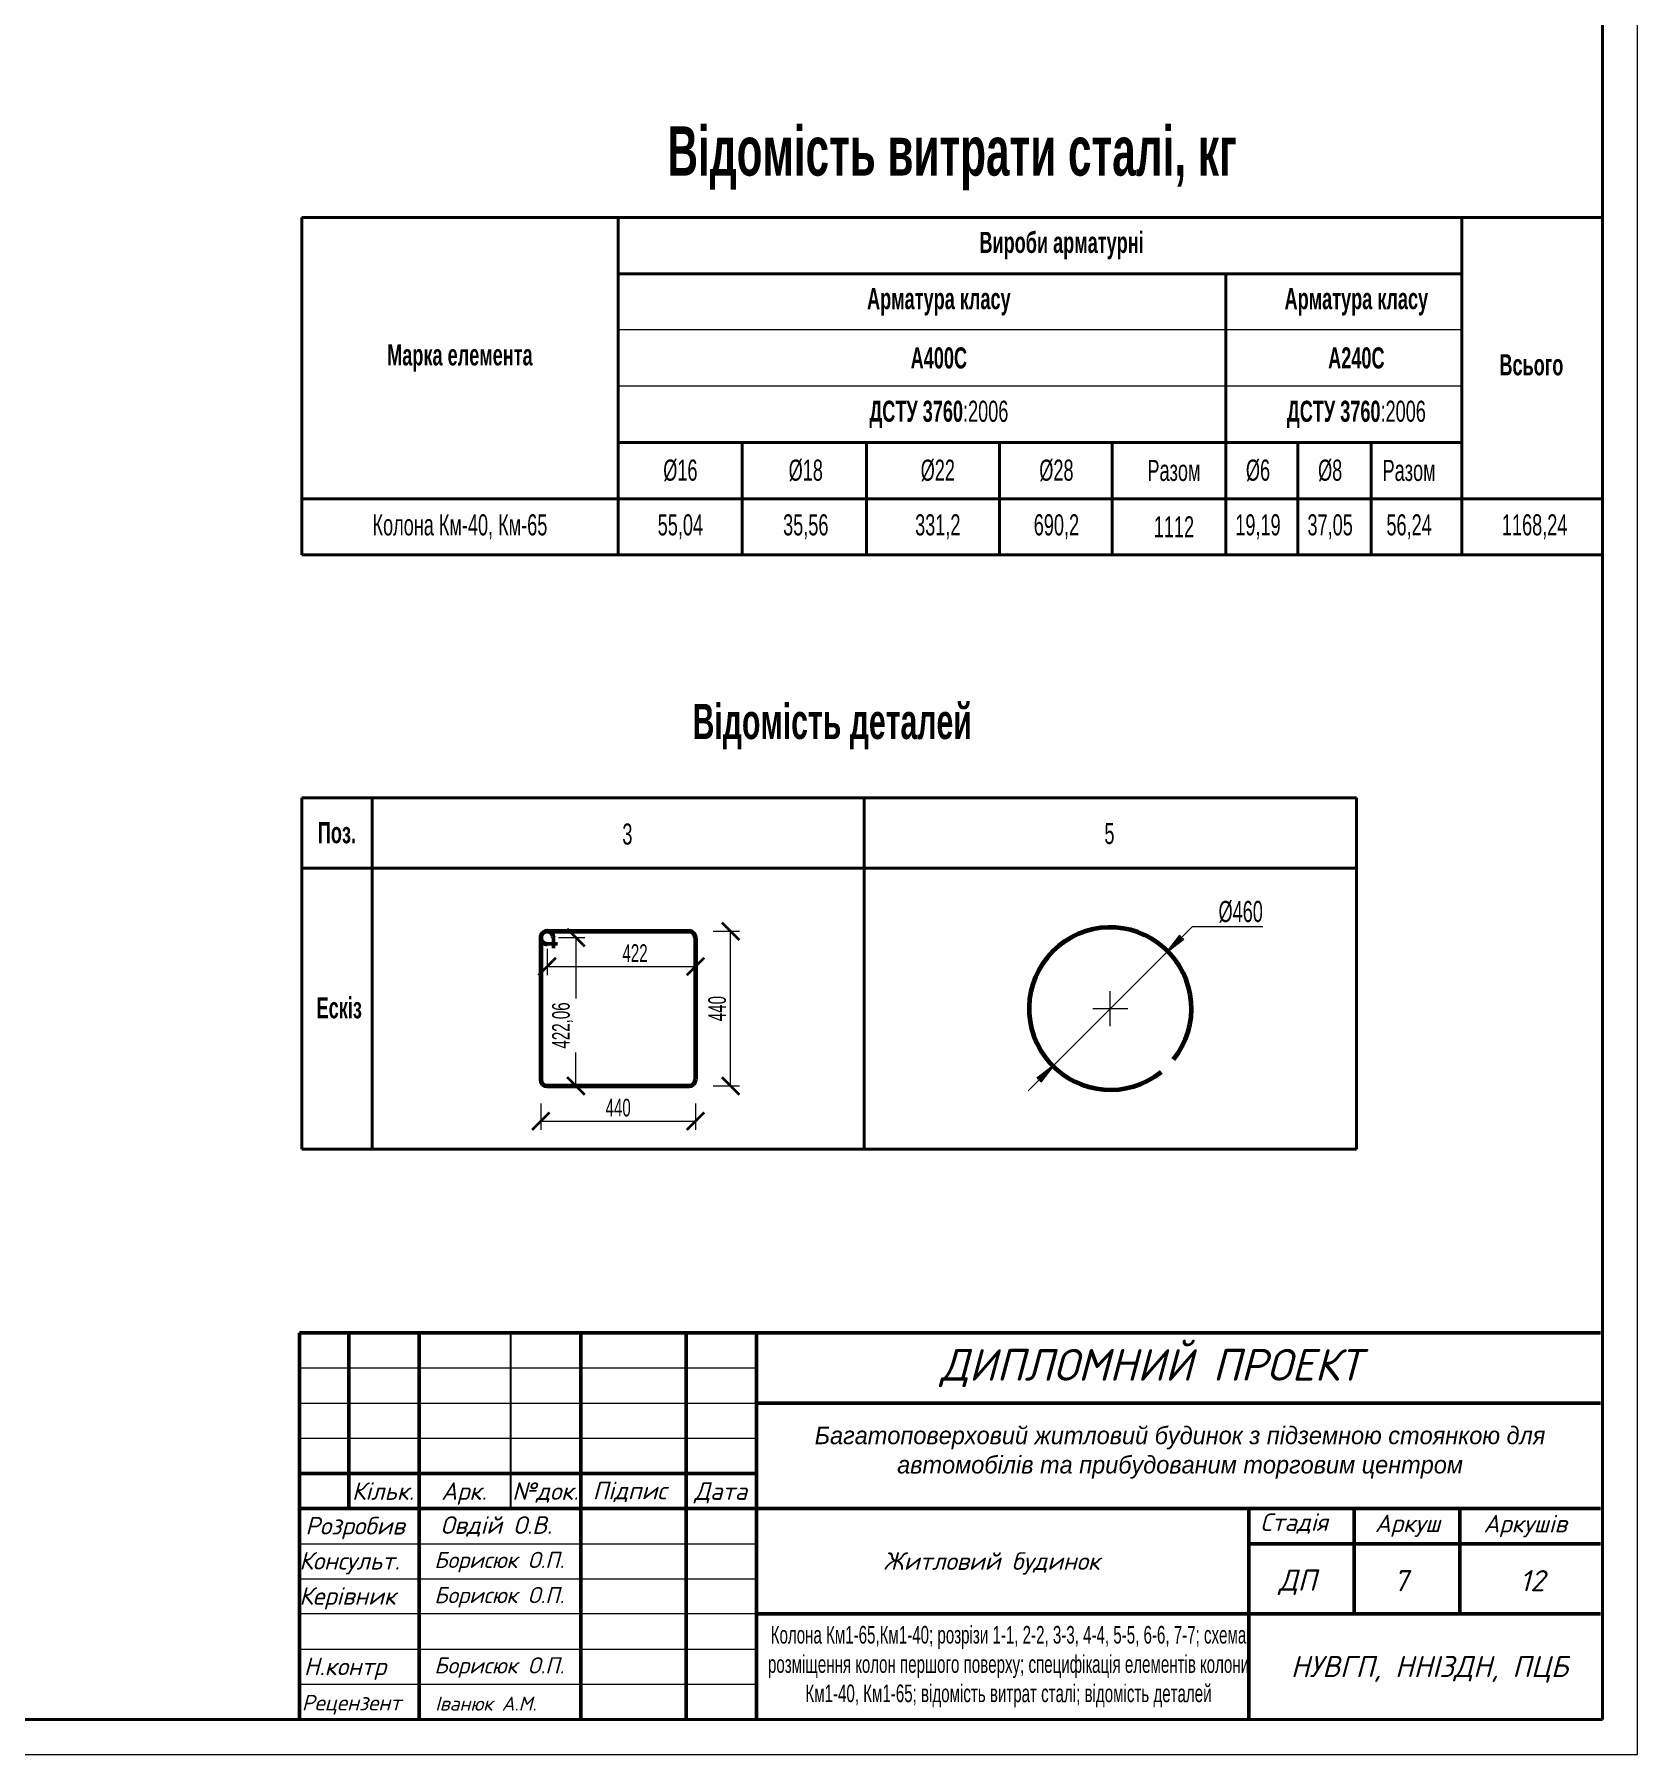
# Model space of a CAD drawing. Extents: x -483223 to 550073, y -164053 to -64662.
# Drawn here: x -242474 to -219671, y -132422 to -107954 of the extents above; entities that cross this region are included whole.
import ezdxf

# ---------------------------------------------------------------- set-up
doc = ezdxf.new("R2010")
doc.units = 0
doc.header["$MEASUREMENT"] = 0
doc.layers.get('0').update_dxf_attribs({"color": 40, "linetype": 'CONTINUOUS'})
doc.layers.get('Defpoints').update_dxf_attribs({"linetype": 'CONTINUOUS'})
for name, color, linetype in [('NEW', 7, 'CONTINUOUS'), ('Розмірні', 255, 'CONTINUOUS'), ('ТЕКСТ', 252, 'CONTINUOUS')]:
    doc.layers.add(name, color=color, linetype=linetype)
for name, color, linetype, lineweight in [('АРМАТУРА', 11, 'CONTINUOUS', 50), ('допоміжні', 255, 'CONTINUOUS', 25), ('ОСН. ТОНКА', 250, 'CONTINUOUS', 15), ('Основна-товста', 254, 'CONTINUOUS', 50), ('Основна-тонка', 255, 'CONTINUOUS', 20), ('РАМКА', 250, 'CONTINUOUS', 40), ('РОЗМІР', 250, 'CONTINUOUS', 15), ('Товста1', 255, 'CONTINUOUS', 80), ('ШТРИХУВАННЯ', 250, 'CONTINUOUS', 9)]:
    doc.layers.add(name, color=color, linetype=linetype, lineweight=lineweight)
doc.styles.add('вова', font='isocpeui.ttf')
doc.styles.add('Надпис', font='timesi.ttf', dxfattribs={"height": 2.5})
doc.styles.add('РОЗМІР', font='ARIALN.TTF', dxfattribs={"width": 0.75})
doc.dimstyles.new('М 20', dxfattribs={"dimtxt": 250, "dimasz": 250, "dimexe": 125, "dimexo": 250, "dimgap": 62.5, "dimtad": 1, "dimlfac": 0.2, "dimzin": 9, "dimtxsty": 'РОЗМІР', "dimblk": 'ARCHTICK', "dimcen": 250, "dimadec": 0, "dimazin": 0, "dimtfac": 1, "dimtix": 1, "dimtmove": 2, "dimatfit": 3, "dimfxl": 125, "dimlwd": -1, "dimlwe": -1, "dimarcsym": 0})

# ---------------------------------------------------------------- blocks, each defined once
blk = doc.blocks.new('_ArchTick')
at = {"color": 0, "linetype": 'ByBlock', "const_width": 0.15}
blk.add_lwpolyline([(-0.5, -0.5), (0.5, 0.5)], dxfattribs=at)
blk = doc.blocks.new('*D611')
at = {"layer": 'Defpoints', "color": 0, "ltscale": 30, "transparency": 16777216}
for p in [(-235271, -122911), (-233071, -122911), (-233071, -123411)]:
    blk.add_point(p, dxfattribs=at)
at = {"layer": 'РОЗМІР', "color": 0, "ltscale": 30, "transparency": 16777216}
for p, q in [((-235271, -123161), (-235271, -123536)), ((-233071, -123161), (-233071, -123536)), ((-235271, -123411), (-233071, -123411))]:
    blk.add_line(p, q, dxfattribs=at)
at = {"layer": 'РОЗМІР', "color": 0, "ltscale": 30, "transparency": 16777216, "xscale": 250, "yscale": 250, "zscale": 250, "rotation": 180}
blk.add_blockref('_ArchTick', (-235271, -123411), dxfattribs=at)
at = {"layer": 'РОЗМІР', "color": 0, "ltscale": 30, "transparency": 16777216, "xscale": 250, "yscale": 250, "zscale": 250}
blk.add_blockref('_ArchTick', (-233071, -123411), dxfattribs=at)
at = {"layer": 'РОЗМІР', "color": 0, "ltscale": 30, "transparency": 16777216, "insert": (-234171, -123221), "char_height": 250, "attachment_point": 5, "style": 'РОЗМІР'}
blk.add_mtext('440', dxfattribs=at)
blk = doc.blocks.new('*D612')
at = {"layer": 'Defpoints', "color": 0, "ltscale": 30, "transparency": 16777216}
for p in [(-233071, -120711), (-232571, -120711), (-233071, -122911)]:
    blk.add_point(p, dxfattribs=at)
at = {"layer": 'РОЗМІР', "color": 0, "ltscale": 30, "transparency": 16777216}
for p, q in [((-232821, -120711), (-232446, -120711)), ((-232571, -122911), (-232571, -120711)), ((-232821, -122911), (-232446, -122911))]:
    blk.add_line(p, q, dxfattribs=at)
at = {"layer": 'РОЗМІР', "color": 0, "ltscale": 30, "transparency": 16777216, "xscale": 250, "yscale": 250, "zscale": 250}
for p, rotation in [((-232571, -120711), 90), ((-232571, -122911), 270)]:
    blk.add_blockref('_ArchTick', p, dxfattribs=dict(at, rotation=rotation))
at = {"layer": 'РОЗМІР', "color": 0, "ltscale": 30, "transparency": 16777216, "insert": (-232762, -121811), "char_height": 250, "attachment_point": 5, "rotation": 90, "style": 'РОЗМІР'}
blk.add_mtext('440', dxfattribs=at)
blk = doc.blocks.new('*D613')
at = {"layer": 'Defpoints', "color": 0, "ltscale": 30, "transparency": 16777216}
for p in [(-235181, -120711), (-233071, -120711), (-233071, -121211)]:
    blk.add_point(p, dxfattribs=at)
at = {"layer": 'РОЗМІР', "color": 0, "ltscale": 30, "transparency": 16777216}
for p, q in [((-235181, -120961), (-235181, -121336)), ((-233071, -120961), (-233071, -121336)), ((-235181, -121211), (-233071, -121211))]:
    blk.add_line(p, q, dxfattribs=at)
at = {"layer": 'РОЗМІР', "color": 0, "ltscale": 30, "transparency": 16777216, "xscale": 250, "yscale": 250, "zscale": 250, "rotation": 180}
blk.add_blockref('_ArchTick', (-235181, -121211), dxfattribs=at)
at = {"layer": 'РОЗМІР', "color": 0, "ltscale": 30, "transparency": 16777216, "xscale": 250, "yscale": 250, "zscale": 250}
blk.add_blockref('_ArchTick', (-233071, -121211), dxfattribs=at)
at = {"layer": 'РОЗМІР', "color": 0, "ltscale": 30, "transparency": 16777216, "insert": (-233931, -121021), "char_height": 250, "attachment_point": 5, "style": 'РОЗМІР'}
blk.add_mtext('422', dxfattribs=at)
blk = doc.blocks.new('*D614')
at = {"layer": 'Defpoints', "color": 0, "ltscale": 30, "transparency": 16777216}
for p in [(-235271, -120801), (-235271, -122911), (-234771, -122911)]:
    blk.add_point(p, dxfattribs=at)
at = {"layer": 'РОЗМІР', "color": 0, "ltscale": 30, "transparency": 16777216}
for p, q in [((-235021, -120801), (-234646, -120801)), ((-234771, -120801), (-234771, -121667)), ((-234771, -122911), (-234771, -122436)), ((-235021, -122911), (-234646, -122911))]:
    blk.add_line(p, q, dxfattribs=at)
at = {"layer": 'РОЗМІР', "color": 0, "ltscale": 30, "transparency": 16777216, "xscale": 250, "yscale": 250, "zscale": 250}
for p, rotation in [((-234771, -120801), 90), ((-234771, -122911), 270)]:
    blk.add_blockref('_ArchTick', p, dxfattribs=dict(at, rotation=rotation))
at = {"layer": 'РОЗМІР', "color": 0, "ltscale": 30, "transparency": 16777216, "insert": (-234962, -122051), "char_height": 250, "attachment_point": 5, "rotation": 90, "style": 'РОЗМІР'}
blk.add_mtext('422,06', dxfattribs=at)

msp = doc.modelspace()

# ---------------------------------------------------------------- hatches: boundary and pattern name
at = {"layer": 'ШТРИХУВАННЯ', "ltscale": 50}
h = msp.add_hatch(color=7, dxfattribs=at)
edge = h.paths.add_edge_path()
edge.add_ellipse((-226126.6312, -120766.3512), major_axis=(38.9802, 38.9802), ratio=0.9999999947, start_angle=140.58705469, end_angle=219.4129462, ccw=False)
edge.add_line((-226181.4957, -120771.7181), (-226354.7369, -120994.4568))
edge.add_line((-226354.7369, -120994.4568), (-226131.9982, -120821.2156))
h = msp.add_hatch(color=7, dxfattribs=at)
edge = h.paths.add_edge_path()
edge.add_ellipse((-228216.2592, -122855.9791), major_axis=(-38.9802, -38.9802), ratio=0.9999999947, start_angle=140.5870538, end_angle=219.41294531)
edge.add_line((-228210.8922, -122801.1146), (-227988.1535, -122627.8735))
edge.add_line((-227988.1535, -122627.8735), (-228161.3947, -122850.6121))

# ---------------------------------------------------------------- linework, layer by layer
at = {"layer": 'АРМАТУРА', "color": 7, "lineweight": 60, "ltscale": 30}
for p, q in [((-235271.4452, -120800.8518), (-235271.4452, -122821.1651)), ((-235181.4468, -120711.1651), (-233161.4452, -120711.1651)), ((-233071.4452, -120801.1651), (-233071.4452, -122821.1651)), ((-235181.4452, -122911.1651), (-233161.4452, -122911.1651))]:
    msp.add_line(p, q, dxfattribs=at)
at = {"layer": 'АРМАТУРА', "color": 7}
for p, q in [((-235091.4452, -120801.1651), (-235091.4452, -120951.1651)), ((-235181.4458, -120891.1651), (-235031.4458, -120891.1651))]:
    msp.add_line(p, q, dxfattribs=at)
at = {"layer": 'АРМАТУРА', "color": 7, "lineweight": 60, "ltscale": 30}
for centre, radius, start, end in [((-235181.4458, -120801.1651), 90, 89.99930537, 179.99965268), ((-235181.4458, -120801.1651), 90, 179.99965268, 270), ((-235181.4452, -120801.1651), 90, 90.00034732, 180.00069463), ((-235181.4452, -120801.1651), 90, 0, 90.00034732), ((-233161.4452, -120801.1651), 90, 0, 90), ((-227171.4452, -121811.1651), 1155, 321.21301093, 308.78698907), ((-235181.4452, -122821.1651), 90, 180, 270), ((-233161.4452, -122821.1651), 90, 270, 0)]:
    msp.add_arc(centre, radius, start, end, dxfattribs=at)
at = {"layer": 'допоміжні', "color": 7}
msp.add_line((-235701.2894, -126422.1397), (-235701.2894, -128922.1397), dxfattribs=at)
at = {"layer": 'ОСН. ТОНКА', "color": 7}
for p, q in [((-222171.4452, -112157.6556), (-234171.4452, -112157.6556)), ((-222171.4452, -112957.6556), (-234171.4452, -112957.6556)), ((-227171.4452, -122061.1651), (-227171.4452, -121561.1651)), ((-227421.4452, -121811.1651), (-226921.4452, -121811.1651))]:
    msp.add_line(p, q, dxfattribs=at)
at = {"layer": 'ОСН. ТОНКА', "color": 7, "ltscale": 30}
for q in [(-228341.7069, -122981.4269), (-225001.1835, -120640.9034)]:
    msp.add_line((-226001.1835, -120640.9034), q, dxfattribs=at)
at = {"layer": 'ОСН. ТОНКА', "color": 7, "linetype": 'ByBlock', "lineweight": -2}
for p, q in [((-226181.4957, -120771.7181), (-226354.7369, -120994.4568)), ((-226131.9982, -120821.2156), (-226354.7369, -120994.4568)), ((-228210.8922, -122801.1146), (-227988.1535, -122627.8735)), ((-228161.3947, -122850.6121), (-227988.1535, -122627.8735))]:
    msp.add_line(p, q, dxfattribs=at)
at = {"layer": 'ОСН. ТОНКА', "color": 7, "ltscale": 40}
msp.add_lwpolyline([(-303771.4455, -73022.1397), (-303771.4455, -132422.1397), (-219671.4455, -132422.1397), (-219671.4455, -73022.1397), (-303771.4455, -73022.1397)], dxfattribs=at)
at = {"layer": 'ОСН. ТОНКА', "color": 7, "linetype": 'ByBlock', "lineweight": -2}
msp.add_ellipse((-226126.6312, -120766.3512), major_axis=(38.9802, 38.9802), ratio=0.9999999947, start_param=2.45370699, end_param=3.8294783326, dxfattribs=at)
at = {"layer": 'ОСН. ТОНКА', "color": 7, "linetype": 'ByBlock', "lineweight": -2, "extrusion": (0, 0, -1)}
msp.add_ellipse((-228216.2592, -122855.9791), major_axis=(38.9802, 38.9802), ratio=0.9999999947, start_param=-0.6878856713, end_param=0.6878856713, dxfattribs=at)
at = {"layer": 'Основна-товста', "color": 7}
for p, q in [((-220201.2894, -126422.1397), (-238701.2894, -126422.1397)), ((-238701.2894, -126422.1397), (-238701.2894, -131922.1397)), ((-238001.2894, -126422.1397), (-238001.2894, -128922.1397)), ((-237001.2894, -126422.1397), (-237001.2894, -131922.1397)), ((-234701.2894, -126422.1397), (-234701.2894, -131922.1397)), ((-233201.2894, -126422.1397), (-233201.2894, -131922.1397)), ((-232201.2894, -126422.1397), (-232201.2894, -131922.1397)), ((-232201.2894, -127422.1397), (-220201.2894, -127422.1397)), ((-238701.2894, -128422.1397), (-232201.2894, -128422.1397)), ((-238701.2894, -128922.1397), (-232201.2894, -128922.1397)), ((-232201.2894, -128922.1397), (-220201.2894, -128922.1397)), ((-225201.2894, -128922.1397), (-225201.2894, -131922.1397)), ((-223701.2894, -128922.1397), (-223701.2894, -130422.1397)), ((-222201.2894, -128922.1397), (-222201.2894, -130422.1397)), ((-225201.2894, -129422.1397), (-220201.2894, -129422.1397)), ((-232201.2894, -130422.1397), (-220201.2894, -130422.1397)), ((-232201.2894, -130422.1397), (-220201.2894, -130422.1397))]:
    msp.add_line(p, q, dxfattribs=at)
at = {"layer": 'Основна-тонка', "color": 7}
for p, q in [((-238701.2894, -126922.1397), (-232201.2894, -126922.1397)), ((-238701.2894, -127422.1397), (-232201.2894, -127422.1397)), ((-238701.2894, -127922.1397), (-232201.2894, -127922.1397)), ((-238701.2894, -129422.1397), (-232201.2894, -129422.1397)), ((-238701.2894, -129922.1397), (-232201.2894, -129922.1397)), ((-232201.2894, -130422.1397), (-238701.2894, -130422.1397)), ((-238701.2894, -130922.1397), (-232201.2894, -130922.1397)), ((-238701.2894, -131422.1397), (-232201.2894, -131422.1397))]:
    msp.add_line(p, q, dxfattribs=at)
at = {"layer": 'РАМКА', "color": 7}
for p, q in [((-220171.4452, -110557.6556), (-238671.4452, -110557.6556)), ((-222171.4452, -111357.6556), (-234171.4452, -111357.6556)), ((-222171.4452, -113757.6556), (-234171.4452, -113757.6556)), ((-220171.4452, -114557.6556), (-238671.4452, -114557.6556)), ((-220171.4452, -115357.6556), (-238671.4452, -115357.6556))]:
    msp.add_line(p, q, dxfattribs=at)
at = {"layer": 'РАМКА', "color": 7, "ltscale": 30}
for p, q in [((-238671.4452, -110557.6556), (-238671.4452, -115357.6556)), ((-234171.4452, -110557.6556), (-234171.4452, -115357.6556)), ((-222171.4452, -110557.6556), (-222171.4452, -115357.6556)), ((-225527.702, -111357.6556), (-225527.702, -115357.6556)), ((-232406.535, -113757.6556), (-232406.535, -115357.6556)), ((-230636.8894, -113757.6556), (-230636.8894, -115357.6556)), ((-228746.7083, -113757.6556), (-228746.7083, -115357.6556)), ((-227144.2939, -113757.6556), (-227144.2939, -115357.6556)), ((-224502.2671, -113757.6556), (-224502.2671, -115357.6556)), ((-223459.7663, -113757.6556), (-223459.7663, -115357.6556)), ((-238671.4452, -118811.1651), (-223671.4452, -118811.1651)), ((-238671.4452, -118811.1651), (-238671.4452, -123811.1651)), ((-237671.4452, -118811.1651), (-237671.4452, -123811.1651)), ((-230671.4452, -118811.1651), (-230671.4452, -123811.1651)), ((-223671.4452, -118811.1651), (-223671.4452, -123811.1651)), ((-238671.4452, -119811.1651), (-223671.4452, -119811.1651)), ((-238671.4452, -123811.1651), (-223671.4452, -123811.1651))]:
    msp.add_line(p, q, dxfattribs=at)
at = {"layer": 'РАМКА', "color": 7, "ltscale": 40}
msp.add_lwpolyline([(-220171.4455, -131922.1397), (-220171.4455, -131922.1397), (-220171.4455, -73522.1397), (-301771.4455, -73522.1397), (-301771.4455, -131922.1397), (-220171.4455, -131922.1397)], dxfattribs=at)

# ---------------------------------------------------------------- texts
at = {"color": 7, "insert": (-226179.0289, -128127.6918), "char_height": 250, "width": 10721.537987, "attachment_point": 5, "style": 'Надпис'}
msp.add_mtext('{\\fCS Standard|b0|i1|c204|p34;Багатоповерховий житловий будинок з підземною стоянкою для автомобілів та прибудованим торговим центром}', dxfattribs=at)
at = {"layer": 'NEW', "color": 7, "style": 'вова'}
for s, height, p in [('Овдій О.В.', 250, (-236697.147, -129282.4402)), ('Борисюк О.П.', 230, (-236787.1473, -129768.3077)), ('Борисюк О.П.', 230, (-236787.1473, -130268.3077)), ('Борисюк О.П.', 230, (-236787.1473, -131268.3077)), ('Іванюк А.М.', 200, (-236773.2674, -131796.6098))]:
    msp.add_text(s, height=height, dxfattribs=at).set_placement(p)
at = {"layer": 'Розмірні', "color": 7, "style": 'вова'}
for s, height, p in [('Кільк.', 250, (-237957.7811, -128799.1575)), ('Арк.', 250, (-236687.1373, -128799.1575)), ('№док.', 250, (-235678.064, -128799.1575)), ('Підпис', 250, (-234532.8795, -128791.1318)), ('Дата', 250, (-233089.221, -128799.1575)), ('Розробив', 250, (-238620.5169, -129291.7944)), ('Стадія', 250, (-225038.0973, -129240.6935)), ('Аркуш', 250, (-223407.9187, -129257.2936)), ('Аркушів', 250, (-221863.5386, -129262.128)), ('Консульт.', 250, (-238706.5085, -129790.7369)), ('Житловий будинок', 250, (-230398.3644, -129794.6791)), ('ДП', 300, (-224776.6978, -130090.5988)), ('7', 300, (-223146.445, -130098.0764)), ('12', 300, (-221348.7454, -130098.0764)), ('Керівник', 250, (-238706.5085, -130290.7369)), ('Н.контр', 250, (-238641.2939, -131293.3209)), ('НУВГП, ННІЗДН, ПЦБ', 300, (-224605.0823, -131319.4285)), ('Рецензент', 220, (-238670.2531, -131793.3209))]:
    msp.add_text(s, height=height, dxfattribs=at).set_placement(p)
at = {"layer": 'ТЕКСТ', "color": 7, "ltscale": 30, "style": 'РОЗМІР'}
for s, insert, char_height, width, attachment_point in [('{\\fArial Narrow|b1|i0|c204|p34;Відомість витрати сталі, кг}', (-229421.4452, -110172.913), 700, 22648.048324, 8), ('{\\fArial Narrow|b1|i0|c204|p34;Вироби арматурні}', (-227864.3971, -110957.6556), 300, 6000, 5), ('{\\fArial Narrow|b1|i0|c204|p34;Арматура класу}', (-229609.6337, -111757.6556), 300, 6000, 5), ('{\\fArial Narrow|b1|i0|c204|p34;Арматура класу}', (-223671.4452, -111757.6556), 300, 3000, 5), ('{\\fArial Narrow|b1|i0|c204|p34;Марка елемента}', (-236421.4452, -112557.6556), 300, 4500, 5), ('{\\fArial Narrow|b1|i0|c204|p34;А400С}', (-229609.6337, -112557.6556), 300, 6000, 5), ('{\\fArial Narrow|b1|i0|c204|p34;А240С}', (-223671.4452, -112557.6556), 300, 3000, 5), ('{\\fArial Narrow|b1|i0|c204|p34;Всього}', (-221182.0299, -112655.074), 300, 2000, 5), ('{\\fArial Narrow|b1|i0|c204|p34;ДСТУ 3760}:2006', (-229609.6337, -113357.6556), 300, 6000, 5), ('{\\fArial Narrow|b1|i0|c204|p34;ДСТУ 3760}:2006', (-223671.4452, -113357.6556), 300, 3000, 5), ('%%C16', (-233286.1169, -114157.6556), 300, 1500, 5), ('%%C18', (-231502.627, -114157.6556), 300, 1500, 5), ('%%C22', (-229624.6539, -114157.6556), 300, 1500, 5), ('%%C28', (-227937.4679, -114157.6556), 300, 1500, 5), ('{\\fArial Narrow|b0|i0|c204|p34;Разом}', (-226266.0545, -114157.6556), 300, 1500, 5), ('%%C6', (-225070.5847, -114157.6556), 300, 1500, 5), ('%%C8', (-224044.2542, -114157.6556), 300, 1500, 5), ('{\\fArial Narrow|b0|i0|c204|p34;Разом}', (-222921.4452, -114157.6556), 300, 1500, 5), ('Колона Км-40, Км-65', (-236421.4452, -114957.6556), 300, 4500, 5), ('55,04', (-233286.1169, -114957.6556), 300, 1500, 5), ('35,56', (-231502.627, -114957.6556), 300, 1500, 5), ('331,2', (-229624.6539, -114957.6556), 300, 1500, 5), ('690,2', (-227937.4679, -114957.6556), 300, 1500, 5), ('1112', (-226266.0545, -114957.6556), 300, 1500, 5), ('19,19', (-225070.5847, -114957.6556), 300, 1500, 5), ('37,05', (-224044.2542, -114957.6556), 300, 1500, 5), ('56,24', (-222921.4452, -114957.6556), 300, 1500, 5), ('1168,24', (-221135.7429, -114957.6556), 300, 2000, 5), ('{\\fArial Narrow|b1|i0|c204|p34;Відомість деталей}', (-231126.4661, -118121.3106), 500, 22648.048324, 8), ('{\\fArial Narrow|b1|i0|c204|p34;Поз.}', (-238171.4452, -119311.1651), 300, 1000, 5), ('3', (-234039.6969, -119329.9767), 300, 1000, 5), ('5', (-227183.315, -119322.0262), 300, 1000, 5), ('{\\fArial Narrow|b0|i0|c204|p34;%%C460}', (-225001.1835, -120590.9034), 300, 3707.608357, 9), ('{\\fArial Narrow|b1|i0|c204|p34;Ескіз}', (-238138.163, -121801.4014), 300, 7000, 5)]:
    msp.add_mtext(s, dxfattribs=dict(at, insert=insert, char_height=char_height, width=width, attachment_point=attachment_point))
at = {"layer": 'ТЕКСТ', "color": 7, "insert": (-228619.0643, -131172.1397), "char_height": 250, "width": 7000, "attachment_point": 5, "style": 'РОЗМІР'}
msp.add_mtext('Колона Км1-65,Км1-40; розрізи 1-1, 2-2, 3-3, 4-4, 5-5, 6-6, 7-7; схема розміщення колон першого поверху; специфікація елементів колони Км1-40, Км1-65; відомість витрат сталі; відомість деталей', dxfattribs=at)
at = {"layer": 'Товста1', "color": 7, "style": 'вова'}
msp.add_text('ДИПЛОМНИЙ ПРОЕКТ', height=450, dxfattribs=at).set_placement((-229589.9551, -127103.3301))

# ---------------------------------------------------------------- dimensions: what is measured, and where the dimension line sits
at = {"layer": 'РОЗМІР', "color": 7, "ltscale": 30}
dim = msp.add_linear_dim(base=(-232571.4452, -120711.1651), p1=(-233071.4452, -122911.1651), p2=(-233071.4452, -120711.1651), angle=90, dimstyle='М 20', override={"dimtxsty": 'РОЗМІР'}, dxfattribs=at)
dim.commit()
dim.dimension.update_dxf_attribs({"geometry": '*D612', "text_midpoint": (-232761.5885, -121811.1651)})
dim = msp.add_linear_dim(base=(-233071.4452, -121211.1651), p1=(-235181.4468, -120711.1651), p2=(-233071.4452, -120711.1651), dimstyle='М 20', override={"dimtxsty": 'РОЗМІР'}, dxfattribs=at)
dim.commit()
dim.dimension.update_dxf_attribs({"geometry": '*D613', "text_midpoint": (-233931.0755, -121021.0219), "dimtype": 160})
dim = msp.add_linear_dim(base=(-234771.4452, -122911.1651), p1=(-235271.4452, -120800.8518), p2=(-235271.4452, -122911.1651), angle=90, dimstyle='М 20', override={"dimtxsty": 'РОЗМІР'}, dxfattribs=at)
dim.commit()
dim.dimension.update_dxf_attribs({"geometry": '*D614', "text_midpoint": (-234961.5885, -122051.4078), "dimtype": 160})
dim = msp.add_linear_dim(base=(-233071.4452, -123411.1651), p1=(-235271.4452, -122911.1651), p2=(-233071.4452, -122911.1651), dimstyle='М 20', override={"dimtxsty": 'РОЗМІР'}, dxfattribs=at)
dim.commit()
dim.dimension.update_dxf_attribs({"geometry": '*D611', "text_midpoint": (-234171.4452, -123221.0219)})

doc.saveas('drawing.dxf')
